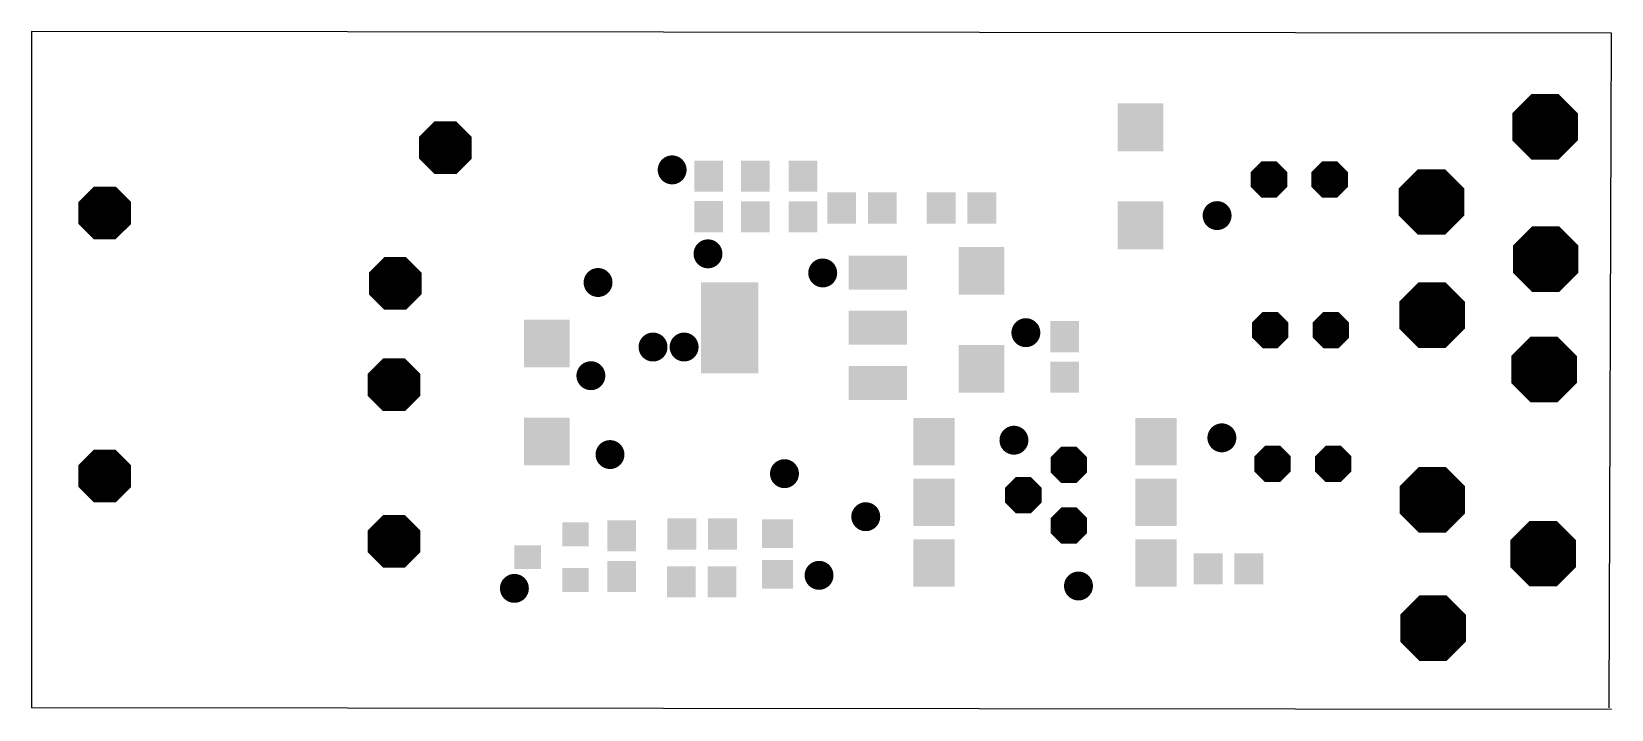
# Model space of a CAD drawing. Extents: x 0.6 to 66.7, y 0.1 to 28.5.
import ezdxf

# ---------------------------------------------------------------- set-up
doc = ezdxf.new("R2010")
doc.units = 0
for name, color, linetype in [('20', 7, 'CONTINUOUS'), ('30', 253, 'CONTINUOUS'), ('32', 253, 'CONTINUOUS')]:
    doc.layers.add(name, color=color, linetype=linetype)

# ---------------------------------------------------------------- blocks, each defined once
blk = doc.blocks.new('RECT')
blk.add_solid([(-0.5, -0.5), (0.5, -0.5), (-0.5, 0.5), (0.5, 0.5)])
blk = doc.blocks.new('OCTAGONP')
at = {"const_width": 0.5}
blk.add_lwpolyline([(-0.25, -0.1036), (-0.25, 0.1036), (-0.1036, 0.25), (0.1036, 0.25), (0.25, 0.1036), (0.25, -0.1036), (0.1036, -0.25), (-0.1036, -0.25), (-0.25, -0.1036), (-0.25, 0.1036)], dxfattribs=at)
blk = doc.blocks.new('ROUNDV')
at = {"const_width": 0.5}
blk.add_lwpolyline([(0, -0.25, 1), (0, 0.25, 1), (0, -0.25)], format="xyb", dxfattribs=at)

msp = doc.modelspace()

# ---------------------------------------------------------------- linework, layer by layer
at = {"layer": '20'}
for p, q in [((66.6573, 28.3955), (0.56, 28.46)), ((0.56, 28.46), (0.56, 0.16)), ((66.56, 0.16), (66.6573, 28.3955)), ((66.6573, 0.0955), (0.56, 0.16))]:
    msp.add_line(p, q, dxfattribs=at)

# ---------------------------------------------------------------- block references
at = {"layer": '30'}
for name, p, xscale, yscale, rotation in [('OCTAGONP', (63.8823, 24.4756), 2.7432, 2.7432, 180), ('RECT', (46.9566, 24.45), 2.0032, 1.9032, 270), ('OCTAGONP', (17.8727, 23.6), 2.2032, 2.2032, 180), ('RECT', (28.8834, 22.4129), 1.3032, 1.2032, 270), ('RECT', (30.8382, 22.4101), 1.3032, 1.2032, 270), ('RECT', (32.8382, 22.4121), 1.3032, 1.2032, 270), ('OCTAGONP', (59.1261, 21.3281), 2.7432, 2.7432, 180), ('OCTAGONP', (3.6227, 20.87), 2.2032, 2.2032, 180), ('RECT', (28.8834, 20.7129), 1.3032, 1.2032, 270), ('RECT', (30.8382, 20.7101), 1.3032, 1.2032, 270), ('RECT', (32.8382, 20.7121), 1.3032, 1.2032, 270), ('RECT', (34.4556, 21.0765), 1.2032, 1.3032, 180), ('RECT', (36.1556, 21.0765), 1.2032, 1.3032, 180), ('RECT', (38.6156, 21.0765), 1.2032, 1.3032, 180), ('RECT', (40.3156, 21.0765), 1.2032, 1.3032, 180), ('RECT', (46.9566, 20.35), 2.0032, 1.9032, 270), ('OCTAGONP', (63.9075, 18.9412), 2.7432, 2.7432, 180), ('RECT', (40.3056, 18.4465), 2.0032, 1.9032, 270), ('OCTAGONP', (15.7727, 17.92), 2.2032, 2.2032, 180), ('RECT', (35.9644, 18.3779), 1.4224, 2.4384, 270), ('RECT', (29.7666, 16.0665), 3.8032, 2.4032, 270), ('OCTAGONP', (59.1544, 16.5938), 2.7432, 2.7432, 180), ('RECT', (35.9644, 16.0665), 1.4224, 2.4384, 270), ('RECT', (22.1149, 15.4091), 2.0032, 1.9032, 90), ('RECT', (43.7856, 15.6965), 1.3032, 1.2032, 270), ('RECT', (40.3056, 14.3465), 2.0032, 1.9032, 270), ('OCTAGONP', (63.8407, 14.3207), 2.7432, 2.7432, 180), ('OCTAGONP', (15.7227, 13.68), 2.2032, 2.2032, 180), ('RECT', (43.7856, 13.9965), 1.3032, 1.2032, 270), ('RECT', (35.9644, 13.7551), 1.4224, 2.4384, 270), ('RECT', (22.1149, 11.3091), 2.0032, 1.9032, 90), ('RECT', (38.315, 11.3), 1.9832, 1.7232, 90), ('RECT', (47.605, 11.3), 1.9832, 1.7232, 270), ('OCTAGONP', (3.6227, 9.86), 2.2032, 2.2032, 180), ('OCTAGONP', (43.96, 10.33), 1.524, 1.524, 90), ('OCTAGONP', (59.1655, 8.8624), 2.7432, 2.7432, 180), ('RECT', (38.315, 8.76), 1.9832, 1.7232, 90), ('OCTAGONP', (42.055, 9.06), 1.524, 1.524, 90), ('RECT', (47.605, 8.76), 1.9832, 1.7232, 270), ('OCTAGONP', (15.7227, 7.13), 2.2032, 2.2032, 180), ('RECT', (25.2453, 7.3564), 1.3032, 1.2032, 90), ('RECT', (31.7653, 7.4464), 1.2032, 1.3032, 270), ('OCTAGONP', (43.96, 7.79), 1.524, 1.524, 90), ('OCTAGONP', (63.8072, 6.6126), 2.7432, 2.7432, 180), ('RECT', (23.3153, 7.4164), 1.0032, 1.1032, 270), ('RECT', (21.3153, 6.4664), 1.0032, 1.1032, 270), ('RECT', (38.315, 6.22), 1.9832, 1.7232, 90), ('RECT', (47.605, 6.22), 1.9832, 1.7232, 270), ('RECT', (49.7867, 5.9773), 1.2032, 1.3032, 180), ('RECT', (51.4867, 5.9773), 1.2032, 1.3032, 180), ('RECT', (23.3153, 5.5164), 1.0032, 1.1032, 270), ('RECT', (25.2453, 5.6564), 1.3032, 1.2032, 90), ('RECT', (31.7653, 5.7464), 1.2032, 1.3032, 270), ('OCTAGONP', (59.1954, 3.493), 2.7432, 2.7432, 180)]:
    msp.add_blockref(name, p, dxfattribs=dict(at, xscale=xscale, yscale=yscale, rotation=rotation))
for name, p, xscale, yscale in [('ROUNDV', (27.36, 22.6731), 1.2096, 1.2096), ('OCTAGONP', (52.33, 22.27), 1.524, 1.524), ('OCTAGONP', (54.87, 22.27), 1.524, 1.524), ('ROUNDV', (50.16, 20.76), 1.2096, 1.2096), ('ROUNDV', (28.86, 19.16), 1.2096, 1.2096), ('ROUNDV', (24.26, 17.96), 1.2096, 1.2096), ('ROUNDV', (33.66, 18.36), 1.2096, 1.2096), ('OCTAGONP', (52.38, 15.97), 1.524, 1.524), ('OCTAGONP', (54.92, 15.97), 1.524, 1.524), ('ROUNDV', (26.56, 15.26), 1.2096, 1.2096), ('ROUNDV', (27.86, 15.26), 1.2096, 1.2096), ('ROUNDV', (42.16, 15.86), 1.2096, 1.2096), ('ROUNDV', (23.96, 14.06), 1.2096, 1.2096), ('ROUNDV', (41.66, 11.36), 1.2096, 1.2096), ('ROUNDV', (50.36, 11.46), 1.2096, 1.2096), ('ROUNDV', (24.76, 10.76), 1.2096, 1.2096), ('OCTAGONP', (52.48, 10.37), 1.524, 1.524), ('OCTAGONP', (55.02, 10.37), 1.524, 1.524), ('ROUNDV', (32.06, 9.96), 1.2096, 1.2096), ('ROUNDV', (35.46, 8.16), 1.2096, 1.2096), ('RECT', (27.7653, 7.4364), 1.2032, 1.3032), ('RECT', (29.4653, 7.4364), 1.2032, 1.3032), ('RECT', (27.7453, 5.4364), 1.2032, 1.3032), ('RECT', (29.4453, 5.4364), 1.2032, 1.3032), ('ROUNDV', (33.5062, 5.7062), 1.2096, 1.2096), ('ROUNDV', (20.76, 5.16), 1.2096, 1.2096), ('ROUNDV', (44.36, 5.26), 1.2096, 1.2096)]:
    msp.add_blockref(name, p, dxfattribs=dict(at, xscale=xscale, yscale=yscale))
at = {"layer": '32'}
for p, xscale, yscale, rotation in [((46.9566, 24.45), 1.8, 1.7, 270), ((46.9566, 20.35), 1.8, 1.7, 270), ((40.3056, 18.4465), 1.8, 1.7, 270), ((35.9644, 18.3779), 1.2192, 2.2352, 270), ((29.7666, 16.0665), 3.6, 2.2, 270), ((35.9644, 16.0665), 1.2192, 2.2352, 270), ((22.1149, 15.4091), 1.8, 1.7, 90), ((40.3056, 14.3465), 1.8, 1.7, 270), ((35.9644, 13.7551), 1.2192, 2.2352, 270), ((22.1149, 11.3091), 1.8, 1.7, 90), ((38.315, 11.3), 1.78, 1.52, 90), ((47.605, 11.3), 1.78, 1.52, 270), ((38.315, 8.76), 1.78, 1.52, 90), ((47.605, 8.76), 1.78, 1.52, 270), ((23.3153, 7.4164), 0.8, 0.9, 270), ((21.3153, 6.4664), 0.8, 0.9, 270), ((38.315, 6.22), 1.78, 1.52, 90), ((47.605, 6.22), 1.78, 1.52, 270), ((23.3153, 5.5164), 0.8, 0.9, 270)]:
    msp.add_blockref('RECT', p, dxfattribs=dict(at, xscale=xscale, yscale=yscale, rotation=rotation))
at = {"layer": '32', "xscale": 1.1}
for p, rotation in [((28.8834, 22.4129), 270), ((30.8382, 22.4101), 270), ((32.8382, 22.4121), 270), ((28.8834, 20.7129), 270), ((30.8382, 20.7101), 270), ((32.8382, 20.7121), 270), ((43.7856, 15.6965), 270), ((43.7856, 13.9965), 270), ((25.2453, 7.3564), 90), ((25.2453, 5.6564), 90)]:
    msp.add_blockref('RECT', p, dxfattribs=dict(at, rotation=rotation))
at = {"layer": '32', "yscale": 1.1}
for p, rotation in [((34.4556, 21.0765), 180), ((36.1556, 21.0765), 180), ((38.6156, 21.0765), 180), ((40.3156, 21.0765), 180), ((31.7653, 7.4464), 270), ((31.7653, 5.7464), 270), ((49.7867, 5.9773), 180), ((51.4867, 5.9773), 180)]:
    msp.add_blockref('RECT', p, dxfattribs=dict(at, rotation=rotation))
for p in [(27.7653, 7.4364), (29.4653, 7.4364), (27.7453, 5.4364), (29.4453, 5.4364)]:
    msp.add_blockref('RECT', p, dxfattribs=at)

doc.saveas('drawing.dxf')
